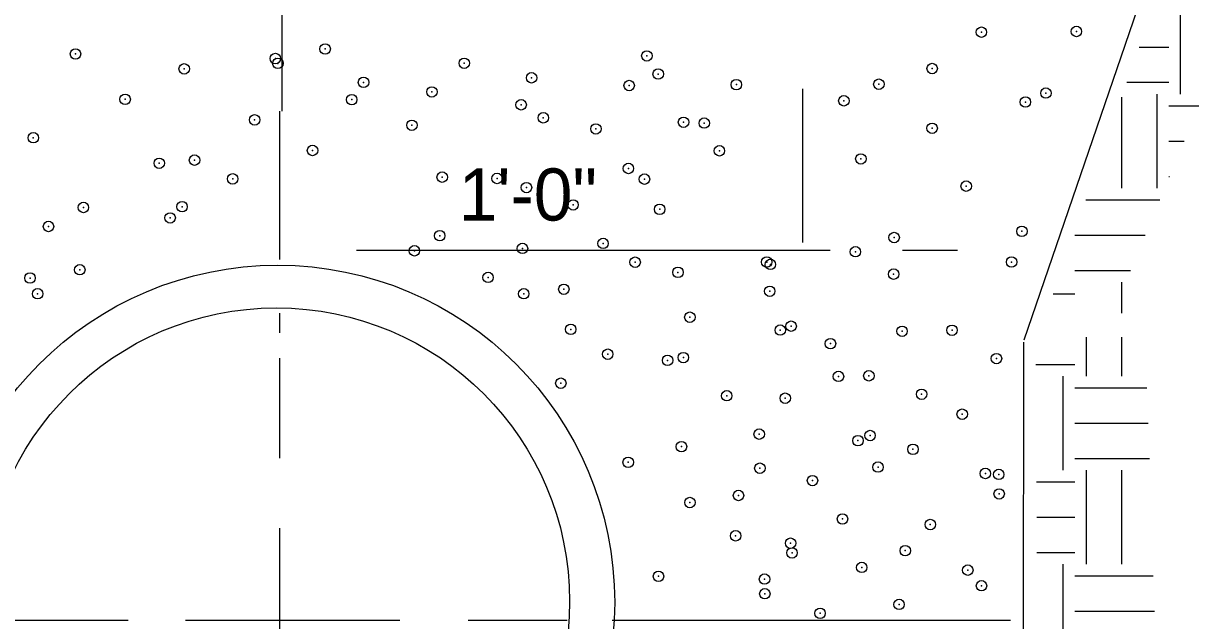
# Model space of a CAD drawing. Extents: x -68886 to 70238, y -57285 to 45882.
# Drawn here: x 20894 to 45785, y -10166 to 2369 of the extents above; entities that cross this region are included whole.
import ezdxf

# ---------------------------------------------------------------- set-up
doc = ezdxf.new("R2010")
doc.units = 0
doc.header["$LTSCALE"] = 440
doc.header["$PDMODE"] = 32
doc.header["$PDSIZE"] = 220
doc.layers.add('63', color=7, linetype='Continuous', lineweight=25)

msp = doc.modelspace()

# ---------------------------------------------------------------- linework, layer by layer
at = {"layer": '63', "lineweight": 13}
for p, q in [((26324.8, 43812.3), (26324.8, 532.4)), ((45220.8, 890.5), (45220.8, 2866)), ((44354.4, 1878.2), (44973.9, 1878.2)), ((37270.9, 997.5), (37270.9, -2226.8)), ((44095.2, 1137.4), (44973.9, 1137.4)), ((43986.1, -1085), (43986.1, 825.4)), ((44726.9, -1085), (44726.9, 890.5)), ((26275.8, 532.4), (26275.8, -2587.7)), ((44973.9, 643.5), (45607.6, 643.5)), ((44973.9, -97.3), (45299.3, -97.3)), ((44973.9, -838.1), (44990.9, -838.1)), ((43231.3, -1332), (44785.4, -1332)), ((42998.4, -2072.8), (44477.1, -2072.8)), ((27895, -2386.9), (37855, -2386.9)), ((39376.8, -2388.1), (40533.2, -2388.1)), ((42998.4, -2813.6), (44168.8, -2813.6)), ((43986.1, -3252.6), (43986.1, -3060.5)), ((42540.2, -3307.5), (42998.4, -3307.5)), ((43986.1, -3714.6), (43986.1, -3252.6)), ((43986.1, -3714.6), (43986.1, -3252.6)), ((26275.8, -3715.4), (26275.8, -4127.3)), ((43245.3, -5036), (43245.3, -4214.9)), ((43986.1, -5036), (43986.1, -4214.9)), ((26275.8, -4658.9), (26275.8, -5367.7)), ((42178, -4789.1), (42998.4, -4789.1)), ((42751.4, -7011.5), (42751.4, -5036)), ((26275.8, -5367.7), (26275.8, -5772.7)), ((42998.4, -5283), (44515.3, -5283)), ((26275.8, -5772.7), (26275.8, -6203.1)), ((26275.8, -6203.1), (26275.8, -6760)), ((42998.4, -6023.8), (44540.2, -6023.8)), ((42998.4, -6764.6), (44565.1, -6764.6)), ((43245.3, -8987), (43245.3, -7011.5)), ((43986.1, -8987), (43986.1, -7011.5)), ((42191.9, -7258.5), (42998.4, -7258.5)), ((42196, -7999.3), (42998.4, -7999.3)), ((26275.8, -8228.2), (26275.8, -11797.5)), ((42200.2, -8740.1), (42998.4, -8740.1)), ((42751.4, -10962.5), (42751.4, -8987)), ((42998.4, -9234), (44648, -9234)), ((20080.9, -10165.2), (23091.7, -10165.2)), ((24297.8, -10165.2), (28805, -10165.2)), ((30241.1, -10165.2), (32321.7, -10165.2)), ((42998.4, -9974.8), (44672.9, -9974.8))]:
    msp.add_line(p, q, dxfattribs=at)
at = {"layer": '63'}
for p, q in [((41934.9, -4276.1), (56781.1, 39029.8)), ((41899.1, -29867.9), (41928.8, -4320.1)), ((33270.1, -10165.2), (41646.4, -10165.2))]:
    msp.add_line(p, q, dxfattribs=at)
for centre, radius in [((26234.8, -9793.1), 7088.3), ((26208.4, -9767.5), 6166.1)]:
    msp.add_circle(centre, radius, dxfattribs=at)
for p in [(41033.3, 2191.1), (43031.1, 2205.5), (21983.5, 1732.5), (26186.6, 1637.4), (27232.8, 1837.7), (33998.6, 1691.5), (24269.7, 1419.7), (26239.8, 1536), (30159.2, 1537.7), (39998.3, 1427.4), (28041, 1136.6), (31574.2, 1233), (34236.8, 1312), (29479.6, 934.9), (33626.9, 1069.2), (35880.7, 1088.8), (38877.7, 1097.6), (42391, 911.8), (23027.3, 780), (27792.1, 773), (31355, 665), (38141.8, 749.8), (41959.3, 723.8), (31821.6, 392.6), (25751.3, 347.8), (29058.1, 234.8), (32927.8, 158.6), (34769.5, 298), (35205.3, 281.1), (39997.8, 172.2), (21096.5, -27.2), (26968.2, -293.8), (35524.4, -301.7), (23745.8, -563.3), (24487.4, -497.2), (38499.3, -472.6), (29694.8, -854), (33610.5, -673.1), (25289.4, -891), (30848.1, -882.1), (31466.8, -1074.7), (33948, -896.9), (40713.8, -1043.1), (22150.6, -1491.9), (24225.2, -1475.9), (32447.5, -1439.3), (34268.1, -1530.9), (23973.8, -1711.5), (21415.7, -1890.9), (29642.6, -2084.7), (41885.6, -1993), (33078.5, -2246.4), (39198.5, -2123.7), (29111, -2402.7), (31382.4, -2352.2), (38384.7, -2421.8), (22074.3, -2799.9), (33752.5, -2642.7), (36519, -2638.5), (36596.9, -2688.2), (41668, -2637.8), (21027.5, -2974.6), (30659.2, -2960.9), (34653.3, -2855.2), (39188.3, -2892.4), (21187.8, -3304.4), (31409, -3304.5), (32252.5, -3210.7), (36582.5, -3252.1), (34902.8, -3798.1), (32397.4, -4053.2), (36803.8, -4067.4), (37032.7, -3985.9), (40415.9, -4071.8), (39366, -4092.9), (33176.4, -4575.5), (37859.8, -4353.6), (34434.2, -4704), (34766.1, -4646.1), (41350, -4667.9), (38027.3, -5041.9), (38667.5, -5029.1), (32189.5, -5184.5), (35678.7, -5447.6), (36909.4, -5499.8), (39776.8, -5416.7), (40630.5, -5835.1), (36360.9, -6253.7), (38692.6, -6283.8), (34726.7, -6517), (38438.6, -6391.4), (39595, -6573.1), (33606.2, -6846.8), (36375.3, -6970.7), (38859.6, -6946.5), (37482, -7230.3), (41116.6, -7080.6), (41398.8, -7100.5), (35925.6, -7543.2), (41407, -7510.2), (34903.9, -7691.8), (38113, -8037.4), (39959.7, -8154.1), (35865.8, -8389.8), (37021.6, -8546), (37051.4, -8750.3), (39432.8, -8702.6), (38517.6, -9053.9), (34243.3, -9242), (36473.2, -9299.8), (40747.4, -9111.7), (41035.8, -9439), (36479.3, -9607.1), (37640.4, -10019.3), (39301.7, -9832.3)]:
    msp.add_point(p, dxfattribs=at)

# ---------------------------------------------------------------- texts
msp.add_text('1\'-0"', height=1094, dxfattribs=at).set_placement((30040.1, -1766.4))

doc.saveas('drawing.dxf')
